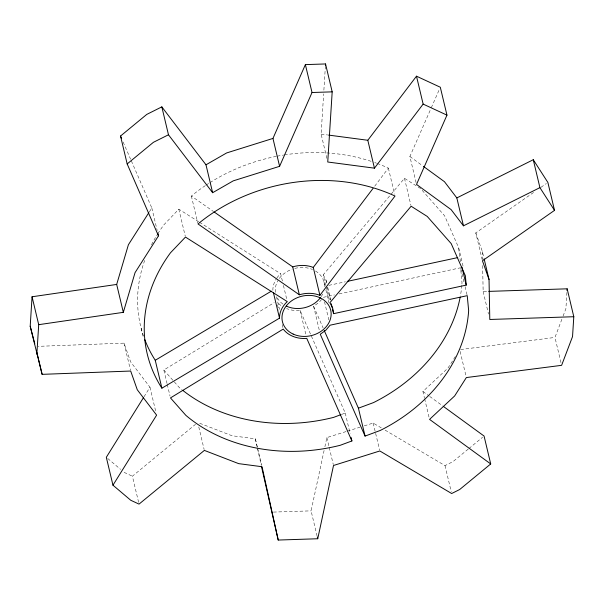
<?xml version="1.0" encoding="UTF-8"?>
<svg xmlns="http://www.w3.org/2000/svg" width="604" height="604" viewBox="0 0 604 604"><rect width="100%" height="100%" fill="white"/><g stroke="black" fill="none" stroke-linecap="round" stroke-linejoin="round"><path stroke-width="0.45" stroke-dasharray="3.02 2.27" d="M326.892 158.407L321.101 134.103L323.646 93.884M323.88 90.139L325.36 66.757M566.922 292.434L565.895 308.689L562.581 317.394M317.092 536.058L311.09 510.856L324.106 450.403M324.899 446.741L326.87 437.583L346.462 431.445M560.973 362.634L554.97 337.432L562.256 318.27M416.096 182.604L409.882 156.504L430.916 108.614M431.294 107.754L439.561 88.939M144.016 396.79L149.973 387.239L130.63 361.872L124.031 343.132L38.294 346.341M149.331 211.883L151.823 207.972L130.955 160.015M455.318 356.549L448.002 368.04L422.906 391.49L424.408 397.787M374.722 186.175L388.38 168.123A163.797 133.68 -13.4 0 0 377.379 163.525M325.813 285.632L323.238 274.828L404.484 178.331L420.588 188.539L444.574 215.726L458.7 247.844L463.419 267.647M321.615 299.441L319.184 302.302L313.612 306.341L319.403 330.637M198.708 221.781L178.822 209.18L163.82 224.914A163.797 133.68 -13.4 0 0 157.463 234.246M138.61 502.309L132.389 476.209L195.537 424.295M468.191 449.127L453.045 461.607L445.012 465.624L384.476 429.761M468.915 448.53L482.619 437.228M482.226 259.879L475.793 232.88L534.842 191.581M540.98 187.293L546.348 183.533M167.051 383.517L163.835 370.01L274.171 302.657M341.909 414.299L345.239 413.068L300.12 310.471A27.301 22.28 -13.4 0 1 286.56 308.584M347.353 431.165L359.818 427.255M364.272 425.858L373.181 423.064L381.252 427.851M328.81 285.367L345.382 281.796M323.442 297.296L334.488 294.918M339.093 293.922L460.588 267.761L462.007 282.702A163.797 133.68 -13.4 0 1 461.879 284.499M460.648 349.542L554.97 337.432M482.649 265.549L483.147 291.566L487.813 291.415M273.453 512.086L311.09 510.856M321.101 134.103L327.64 134.971M257.304 446.922L255.371 438.821L232.019 435.741L197.712 422.506M124.122 472.373L132.389 476.209M199.501 222.287L280.641 273.703L282.566 281.804M205.315 185.639A163.797 133.68 -13.4 0 0 191.355 196.036L213.62 211.604M409.882 156.504L422.657 165.813M422.906 391.49L428.946 395.892M429.701 396.435L442.536 405.79M107.746 458.496L120.558 469.361M163.835 370.01L173.688 381.184M174.307 381.887L179.237 387.474A163.797 133.68 -13.4 0 0 182.023 389.769M323.238 274.828L325.986 280.022L326.847 283.623M313.612 306.341L323.11 327.919M123.133 142.031L130.585 159.162M475.793 232.88L482.385 251.611L483.887 257.916M483.147 291.566L488.508 314.065M460.663 261.698L459.591 257.198L458.7 247.844M460.807 268.659L464.234 283.057M465.095 286.658L467.02 294.76M460.142 351.46L466.145 376.662M404.484 178.331L410.916 205.33M388.38 168.123L394.601 194.224M445.012 465.624L451.233 491.724M424.627 398.685L429.338 418.489M373.181 423.064L379.614 450.071M327.708 287.225L330.705 299.826M327.391 287.564L330.396 300.165M326.024 286.53L329.459 300.928M323.971 281.917L325.043 286.417M325.903 290.018L328.901 302.619M324.514 301.796L328.803 319.795M345.239 413.068L350.177 433.77M300.12 310.471L305.903 334.775M326.87 437.583L329.014 446.582M329.225 447.481L333.302 464.582M283.427 285.405L287.074 300.709M276.496 296.791L279.501 309.391M277.44 304.778L278.731 310.184M282.159 324.582L283.019 328.183M257.515 447.821L261.592 464.921M191.355 196.036L197.787 223.042M178.822 209.18L185.254 236.179M151.823 207.972L157.183 230.471M198.784 427.005L204.144 449.504M167.263 384.416L170.049 396.118M141.125 328.161L143.48 338.066M149.973 387.239L155.975 412.441M124.031 343.132L130.464 370.131M255.371 438.821L261.245 465.405M325.986 280.022L326.688 284.122M482.385 251.611L482.528 259.048M322.664 294.012A24.817 20.257 -13.4 0 1 321.018 296.881M282.906 304.069A24.817 20.257 -13.4 0 1 276.723 296.594M275.5 292.359A24.817 20.257 -13.4 0 1 277.923 280.535M279.29 278.444A24.817 20.257 -13.4 0 1 292.147 269.203M294.812 268.402A24.817 20.257 -13.4 0 1 312.54 269.497M315.537 271.022A24.817 20.257 -13.4 0 1 324.469 287.202M461.803 285.405A163.797 133.68 -13.4 0 1 460.331 296.315M143.503 336.066A163.797 133.68 -13.4 0 1 145.224 258.973M151.476 244.794A163.797 133.68 -13.4 0 1 156.972 235.047M206.085 185.118A163.797 133.68 -13.4 0 1 209.211 183.088M209.996 182.589A163.797 133.68 -13.4 0 1 276.187 156.376M277.108 156.194A163.797 133.68 -13.4 0 1 283.548 155.047M284.476 154.903A163.797 133.68 -13.4 0 1 371.203 161.351M374.752 162.567A163.797 133.68 -13.4 0 1 376.503 163.201M280.928 305.481A27.301 22.28 -13.4 0 1 277.108 301.857M272.857 290.252A27.301 22.28 -13.4 0 1 276.383 278.716M276.896 277.961A27.301 22.28 -13.4 0 1 280.641 273.703"/><path stroke-width="0.91" d="M443.291 406.341L484.061 436.043L490.712 463.947L459.689 489.512L451.664 493.521L379.825 450.969L333.514 465.488L317.734 538.753L278.218 540.051L262.023 466.726L238.671 463.638L204.363 450.403L139.041 504.106L130.766 500.278L112.963 485.193L156.617 415.137L137.282 389.769L130.683 371.037L42.114 374.352L30.2 326.22L32.065 296.768L116.678 284.439L128.403 244.733L148.833 212.661M36.844 354.118L38.709 324.673L32.065 296.768M325.42 65.821L325.541 63.949L305.382 64.613L272.955 138.429L279.599 166.327L233.287 180.845L212.631 192.706L168.478 134.783L161.827 106.878L146.78 114.398L120.528 136.036L127.172 163.941L158.467 235.87L135.054 272.631L123.322 312.344L38.709 324.673M325.541 63.949L332.185 91.853L327.745 162.008L374.45 168.169L423.14 104.092L416.488 76.187L440.308 87.233L446.96 115.13L416.526 184.409L451.105 209.603L463.472 225.821L539.916 187.633L533.272 159.728L456.828 197.923L463.472 225.821M567.035 290.622L567.156 288.818L488.749 291.385M567.156 288.818L573.8 316.723L572.539 336.587L561.614 365.329L466.356 377.56L454.653 395.945L429.557 419.387L490.712 463.947M279.599 166.327L312.026 92.51L305.382 64.613M143.525 397.583L106.319 457.296L112.963 485.193M319.909 295.326L395.024 196.028A163.797 133.68 -13.4 0 0 197.999 223.941L299.358 294.79A27.301 22.28 -13.4 0 1 319.909 295.326L313.265 267.429L373.015 188.433M374.45 168.169L367.806 140.271L416.488 76.187M127.172 163.941L153.424 142.302L168.478 134.783M533.272 159.728L547.881 182.461L554.525 210.366L482.437 260.777L489.036 279.516L489.791 319.471L573.8 316.723M161.895 388.183A163.797 133.68 -13.4 0 1 170.464 252.819L185.473 237.078L287.285 301.607A27.301 22.28 -13.4 0 0 279.509 318.149L161.895 388.183L155.251 360.278L271.249 291.211M212.631 192.706L205.987 164.801L226.643 152.94L272.955 138.429M341.079 414.608L333.589 417.387A163.797 133.68 -13.4 0 1 182.733 390.335M365.058 436.088L320.263 334.238L325.835 330.207L330.086 325.194L467.239 295.658L468.651 310.599A163.797 133.68 -13.4 0 1 380.188 430.486L365.058 436.088L358.414 408.183L373.536 402.581A163.797 133.68 -13.4 0 0 460.157 297.221M351.89 440.965L340.233 445.284A163.797 133.68 -13.4 0 1 185.881 415.371L170.479 397.915L283.231 329.082A27.301 22.28 -13.4 0 0 306.764 338.376L351.89 440.965L351.03 437.364M347.224 281.396L457.749 257.598M333.612 313.665L466.235 285.103L465.352 275.749L451.218 243.631L427.239 216.436L411.135 206.228L329.882 302.732L332.638 307.927L333.612 313.665L332.54 309.165M312.026 92.51L332.185 91.853M328.576 135.092L367.806 140.271M423.14 104.092L446.96 115.13M214.39 212.14L292.714 266.885A27.301 22.28 -13.4 0 1 313.265 267.429M423.412 166.364L444.461 181.698L456.828 197.923M161.827 106.878L205.987 164.801M539.916 187.633L554.525 210.366M324.242 330.509L358.414 408.183M120.528 136.036L121.646 138.61M30.2 326.22L34.783 343.812M484.106 258.814L489.036 279.516M461.947 267.096L466.235 285.103M331.256 303.759L332.109 307.361M292.714 266.885L299.358 294.79M273.499 292.948L279.509 318.149M317.311 536.956L317.734 538.753M278.218 540.051L261.449 466.318M157.825 233.174L158.467 235.87M116.678 284.439L123.322 312.344M36.965 352.751L38.256 358.149M38.686 359.946L42.114 374.352M320.535 297.561A24.817 20.257 -13.4 0 1 286.507 306.168M155.251 360.278A163.797 133.68 -13.4 0 1 144.764 339.546M293.151 334.072A24.817 20.257 -13.4 0 0 331.12 315.099A24.817 20.257 -13.4 0 0 295.401 298.55A24.817 20.257 -13.4 0 0 293.151 334.072"/></g></svg>
